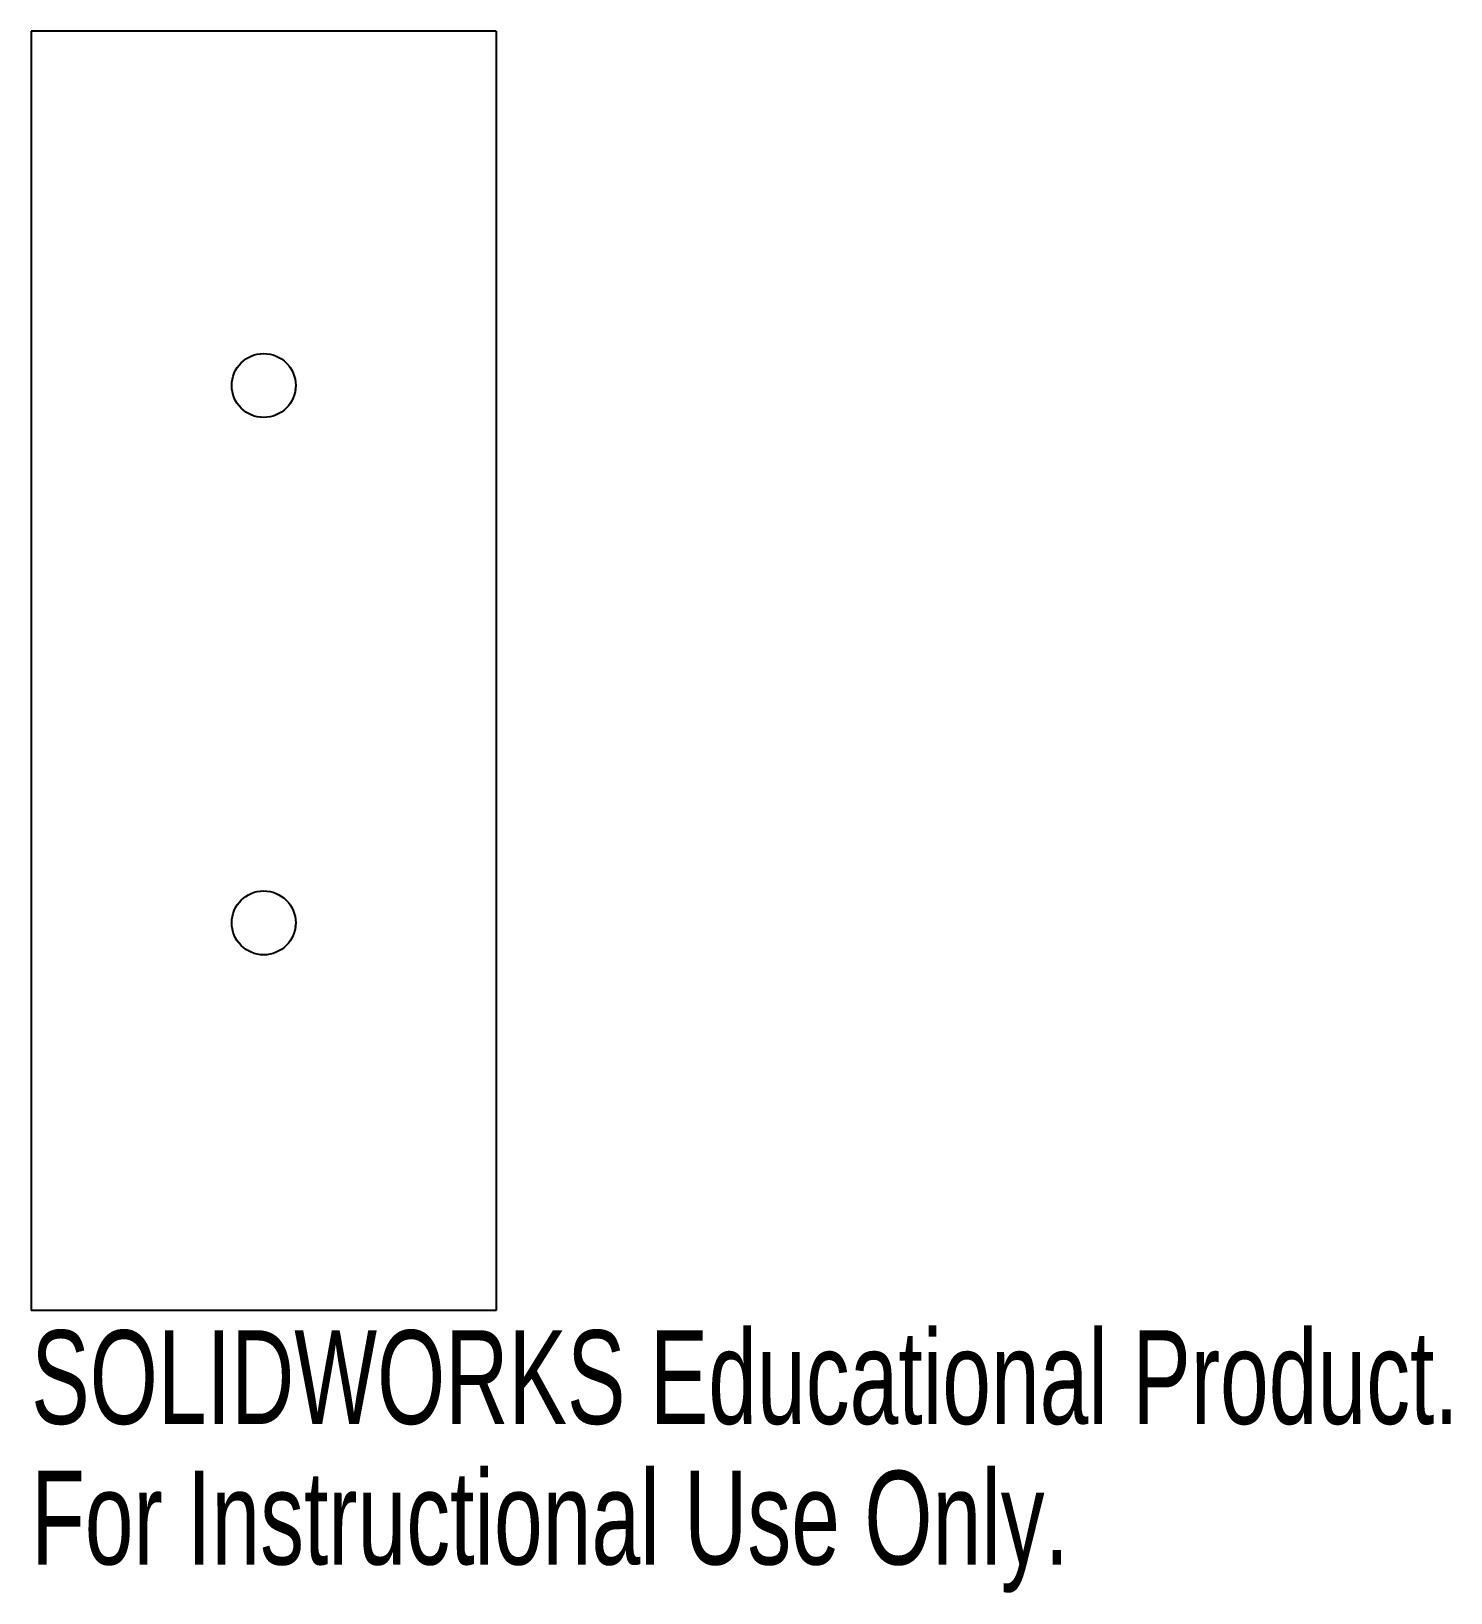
# Paper-space layout '_Left' of a CAD drawing. Header units: millimetres. Extents: x 0 to 73.3, y -47.6 to 33.
import ezdxf

# ---------------------------------------------------------------- set-up
doc = ezdxf.new("R2010")
doc.units = ezdxf.units.MM
doc.styles.add('SLDTEXTSTYLE0', font='TXT', dxfattribs={"width": 0.7})

psp = doc.layouts.new('_Left')

# ---------------------------------------------------------------- linework, layer by layer
at = {"color": 7, "linetype": 'Continuous', "lineweight": 25}
for p, q in [((24, 33), (0, 33)), ((0, 33), (0, -33)), ((24, 33), (24, -33)), ((13.65, 14.722), (13.63, 14.492)), ((13.65, -13), (13.63, -13.23)), ((24, -33), (0, -33))]:
    psp.add_line(p, q, dxfattribs=at)
for centre in [(12, 14.722), (12, -13)]:
    psp.add_circle(centre, 1.65, dxfattribs=at)

# ---------------------------------------------------------------- texts
at = {"color": 7, "linetype": 'Continuous', "char_height": 4.83362, "attachment_point": 1, "style": 'SLDTEXTSTYLE0'}
for s, insert in [('SOLIDWORKS Educational Product.', (0, -34.02)), ('For Instructional Use Only.', (0, -41.27))]:
    psp.add_mtext(s, dxfattribs=dict(at, insert=insert))

doc.saveas('drawing.dxf')
